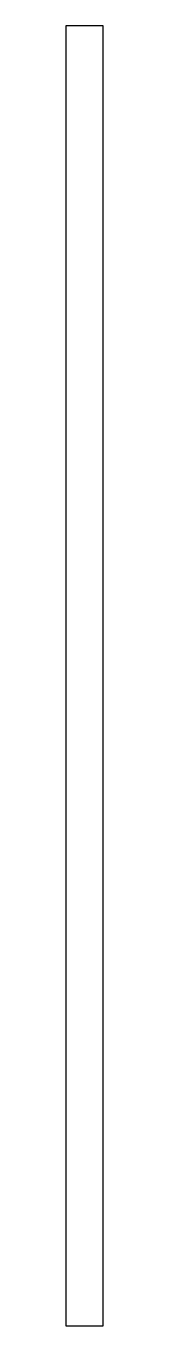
# Model space of a CAD drawing. Header units: millimetres. Extents: x -34 to -29, y -89 to 94.
import ezdxf

# ---------------------------------------------------------------- set-up
doc = ezdxf.new("R2010")
doc.units = ezdxf.units.MM

msp = doc.modelspace()

# ---------------------------------------------------------------- linework, layer by layer
at = {"color": 7, "linetype": 'Continuous', "lineweight": 25}
for p, q in [((-28.97, 93.97), (-34.18, 93.97)), ((-34.18, 93.97), (-34.18, -88.68)), ((-28.97, -88.68), (-28.97, 93.97)), ((-34.18, -88.68), (-28.97, -88.68))]:
    msp.add_line(p, q, dxfattribs=at)

doc.saveas('drawing.dxf')
